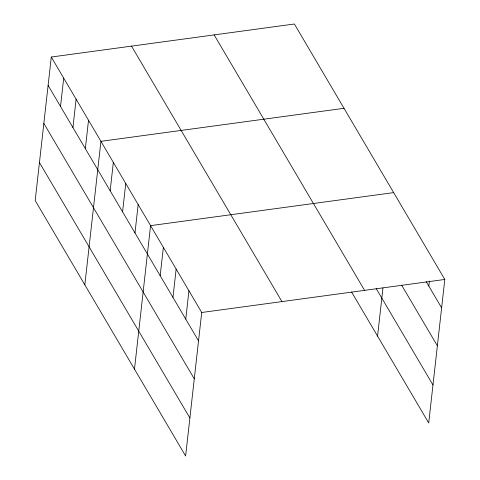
<?xml version="1.0" encoding="UTF-8"?>
<svg xmlns="http://www.w3.org/2000/svg" width="480" height="480" viewBox="0 0 480 480"><rect width="100%" height="100%" fill="white"/><g stroke="black" fill="none" stroke-linecap="round" stroke-linejoin="round"><path stroke-width="0.72" d="M51.288 57.03L35.19 200.538L185.622 456L201.72 312.492L51.288 57.03L294.378 24L444.81 279.462L428.712 422.97L351.612 292.044M60.516 106.476L63.702 78.102M72.93 127.554L76.11 99.18M85.338 148.626L88.524 120.258M84.834 284.838L100.932 141.33L344.016 108.3M110.16 190.782L113.34 162.408M122.568 211.854L125.754 183.48M134.982 232.932L138.162 204.558M134.478 369.144L150.576 225.636L393.66 192.606M160.176 275.724L163.362 247.35M172.968 297.438L176.148 269.064M185.754 319.152L188.934 290.778M377.562 336.114L382.962 287.97M428.838 286.122L429.408 281.028M201.72 312.492L444.81 279.462M426.204 281.652L441.624 307.836M401.634 285.156L437.364 345.828M376.182 288.54L432.972 384.978M214.158 34.902L364.59 290.364M131.508 46.128L281.94 301.59M48.108 85.404L198.54 340.866M43.848 123.396L194.28 378.858M39.456 162.54L189.888 418.008"/></g></svg>
